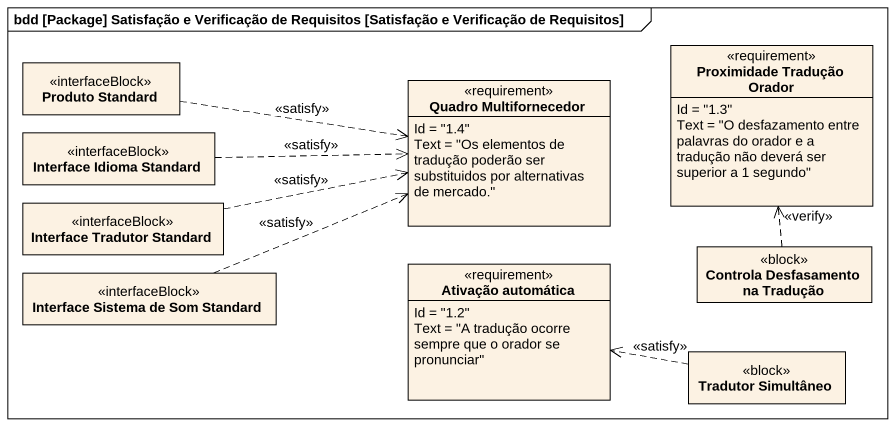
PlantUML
@startuml
mainframe bdd [Package] Satisfação e Verificação de Requisitos [Satisfação e Verificação de Requisitos]
hide circle
hide empty members
class "Produto Standard" as Produto_Standard <<interfaceBlock>>
class "Quadro Multifornecedor" as Quadro_Multifornecedor <<requirement>> {
  Id = "1.4"
  Text = "Os elementos de tradução poderão ser substituidos por alternativas de mercado."
}
class "Proximidade Tradução Orador" as Proximidade_Tradução_Orador <<requirement>> {
  Id = "1.3"
  Text = "O desfazamento entre palavras do orador e a tradução não deverá ser superior a 1 segundo"
}
class "Interface Idioma Standard" as Interface_Idioma_Standard <<interfaceBlock>>
class "Interface Tradutor Standard" as Interface_Tradutor_Standard <<interfaceBlock>>
class "Controla Desfasamento na Tradução" as Controla_Desfasamento_na <<block>>
class "Interface Sistema de Som Standard" as Interface_Sistema_de_Som <<interfaceBlock>>
class "Ativação automática" as Ativação_automática <<requirement>> {
  Id = "1.2"
  Text = "A tradução ocorre sempre que o orador se pronunciar"
}
class "Tradutor Simultâneo" as Tradutor_Simultâneo <<block>>
Produto_Standard .right.> Quadro_Multifornecedor : <<satisfy>>
Interface_Idioma_Standard .right.> Quadro_Multifornecedor : <<satisfy>>
Interface_Tradutor_Standard .right.> Quadro_Multifornecedor : <<satisfy>>
Controla_Desfasamento_na .up.> Proximidade_Tradução_Orador : <<verify>>
Interface_Sistema_de_Som .right.> Quadro_Multifornecedor : <<satisfy>>
Tradutor_Simultâneo .left.> Ativação_automática : <<satisfy>>
@enduml
